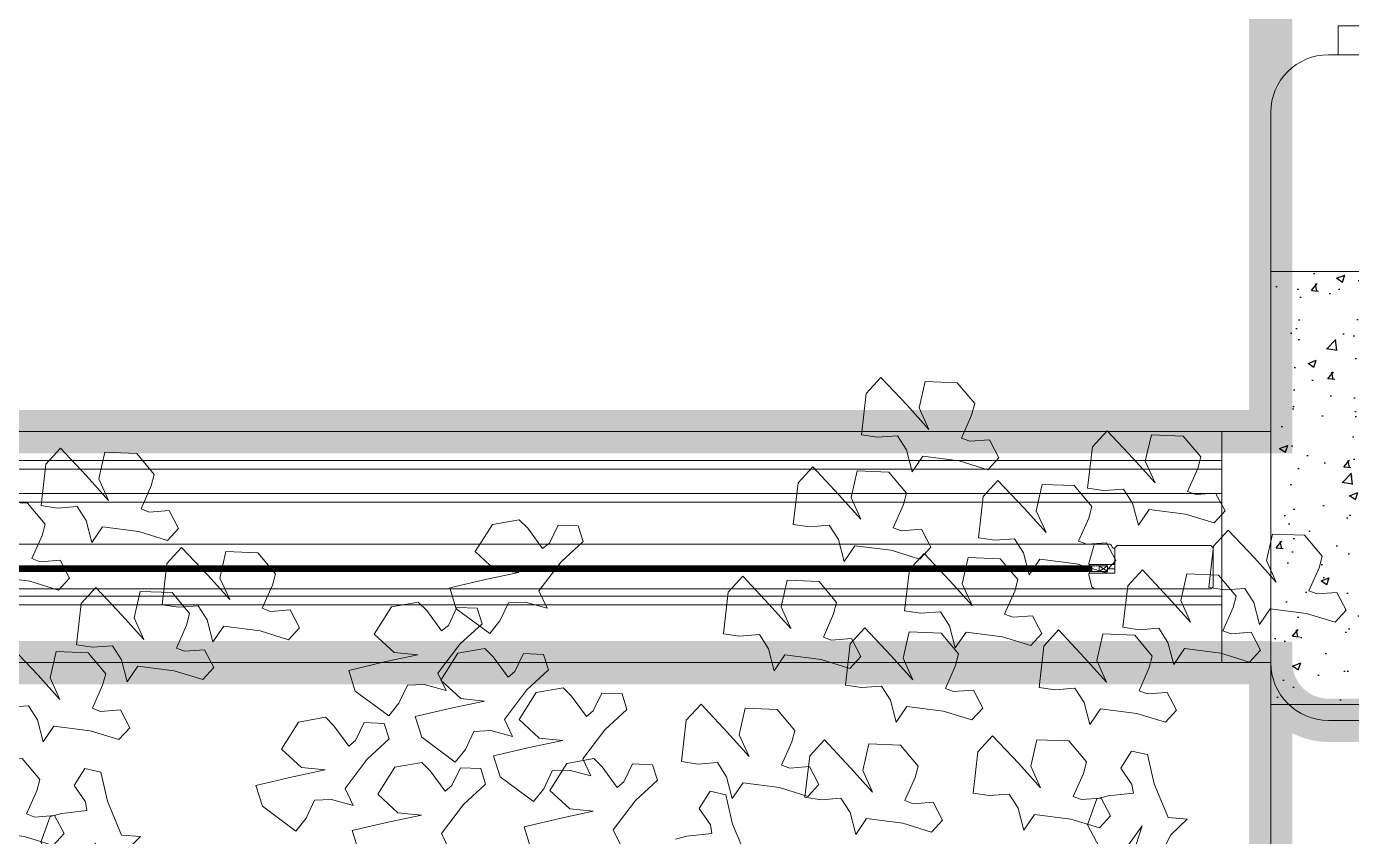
# Model space of a CAD drawing. Header units: metres. Extents: x 14 to 11050, y -346 to 476.
# Drawn here: x 223.05 to 223.968, y -218.132 to -217.571 of the extents above; entities that cross this region are included whole.
import ezdxf

# ---------------------------------------------------------------- set-up
doc = ezdxf.new("R2010")
doc.units = ezdxf.units.M
doc.linetypes.add('0', pattern=[0])
doc.layers.get('0').update_dxf_attribs({"color": 250, "linetype": '0', "lineweight": 20})
for name, color, linetype, lineweight in [('A-DOOR', 35, 'Continuous', 5), ('A-WALL', 250, 'Continuous', 20), ('ARBOLES', 86, 'Continuous', 0), ('baños', 140, 'Continuous', 0), ('Columnas', 7, 'Continuous', 18), ('cristales', 131, 'Continuous', 0), ('muros bajitos', 252, 'Continuous', 5), ('SE-3', 253, 'Continuous', 5)]:
    doc.layers.add(name, color=color, linetype=linetype, lineweight=lineweight)
doc.layers.add('HATCH', color=8, linetype='Continuous')
doc.layers.add('REVESTIMIENTO EXTERIOR', color=7, linetype='Continuous', lineweight=5, true_color=0xffdebd)
doc.styles.get("Standard").update_dxf_attribs({"font": 'arial.ttf', "height": 0.1875})

# ---------------------------------------------------------------- blocks, each defined once
blk = doc.blocks.new('TREES')
at = {"layer": 'ARBOLES', "color": 252, "true_color": 0x8da178}
for p, q in [((-0.00358, 0.17531), (-0.01112, 0.1749)), ((0.00101, 0.17078), (-0.00358, 0.17531)), ((-0.02161, 0.17486), (-0.02471, 0.17078)), ((-0.01485, 0.16891), (-0.02161, 0.17486)), ((-0.01112, 0.1749), (-0.01194, 0.16854)), ((-0.02471, 0.17078), (-0.02491, 0.16095)), ((-0.00918, 0.16367), (-0.01485, 0.16891)), ((0.00054, 0.16802), (0.00101, 0.17078)), ((-0.01194, 0.16854), (-0.00918, 0.16367)), ((-0.00134, 0.16237), (0.00054, 0.16802)), ((0.03271, 0.16734), (0.02961, 0.16326)), ((0.03947, 0.16139), (0.03271, 0.16734)), ((0.0432, 0.16738), (0.04237, 0.16102)), ((0.05074, 0.16779), (0.0432, 0.16738)), ((0.05533, 0.16326), (0.05074, 0.16779)), ((0.00528, 0.16262), (0.00066, 0.16182)), ((0.00788, 0.15862), (0.00528, 0.16262)), ((0.02961, 0.16326), (0.02941, 0.15343)), ((0.05486, 0.1605), (0.05533, 0.16326)), ((-0.02491, 0.16095), (-0.02107, 0.16073)), ((-0.02107, 0.16073), (-0.01644, 0.16153)), ((-0.01644, 0.16153), (-0.014, 0.1584)), ((0.00066, 0.16182), (-0.00134, 0.16237)), ((0.04514, 0.15615), (0.03947, 0.16139)), ((0.04237, 0.16102), (0.04514, 0.15615)), ((0.05297, 0.15485), (0.05486, 0.1605)), ((-0.014, 0.1584), (-0.01216, 0.15338)), ((-0.01216, 0.15338), (-0.01, 0.1573)), ((-0.01, 0.1573), (-0.00136, 0.15702)), ((-0.00136, 0.15702), (0.00556, 0.15556)), ((0.00556, 0.15556), (0.00788, 0.15862)), ((0.00817, 0.15327), (0.00508, 0.14919)), ((0.01493, 0.14732), (0.00817, 0.15327)), ((0.01866, 0.15331), (0.01784, 0.14695)), ((0.0262, 0.15372), (0.01866, 0.15331)), ((0.03079, 0.14919), (0.0262, 0.15372)), ((0.02941, 0.15343), (0.03325, 0.15321)), ((0.03325, 0.15321), (0.03788, 0.15401)), ((0.03788, 0.15401), (0.04032, 0.15089)), ((0.05497, 0.1543), (0.05297, 0.15485)), ((0.0596, 0.1551), (0.05497, 0.1543)), ((0.0622, 0.1511), (0.0596, 0.1551)), ((-0.03565, 0.15233), (-0.03874, 0.14824)), ((-0.02889, 0.14637), (-0.03565, 0.15233)), ((-0.02516, 0.15237), (-0.02598, 0.146)), ((-0.01762, 0.15277), (-0.02516, 0.15237)), ((-0.01303, 0.14824), (-0.01762, 0.15277)), ((0.04032, 0.15089), (0.04215, 0.14586)), ((0.05988, 0.14804), (0.0622, 0.1511)), ((-0.03874, 0.14824), (-0.03895, 0.13841)), ((-0.01349, 0.14549), (-0.01303, 0.14824)), ((0.00508, 0.14919), (0.00487, 0.13936)), ((0.02061, 0.14208), (0.01493, 0.14732)), ((0.03033, 0.14643), (0.03079, 0.14919)), ((0.04215, 0.14586), (0.04432, 0.14978)), ((0.04432, 0.14978), (0.05296, 0.1495)), ((0.05296, 0.1495), (0.05988, 0.14804)), ((0.0814, 0.14715), (0.07386, 0.14674)), ((0.08599, 0.14262), (0.0814, 0.14715)), ((-0.02321, 0.14113), (-0.02889, 0.14637)), ((-0.02598, 0.146), (-0.02321, 0.14113)), ((-0.01538, 0.13983), (-0.01349, 0.14549)), ((0.01784, 0.14695), (0.02061, 0.14208)), ((0.02844, 0.14078), (0.03033, 0.14643)), ((0.06337, 0.1467), (0.06028, 0.14261)), ((0.07013, 0.14075), (0.06337, 0.1467)), ((0.07386, 0.14674), (0.07304, 0.14037)), ((0.03044, 0.14023), (0.02844, 0.14078)), ((0.03507, 0.14103), (0.03044, 0.14023)), ((0.03766, 0.13703), (0.03507, 0.14103)), ((0.06028, 0.14261), (0.06008, 0.13278)), ((0.07581, 0.13551), (0.07013, 0.14075)), ((0.08553, 0.13986), (0.08599, 0.14262)), ((-0.03895, 0.13841), (-0.0351, 0.1382)), ((-0.0351, 0.1382), (-0.03048, 0.139)), ((-0.03048, 0.139), (-0.02803, 0.13587)), ((-0.01338, 0.13928), (-0.01538, 0.13983)), ((-0.00875, 0.14008), (-0.01338, 0.13928)), ((-0.00616, 0.13608), (-0.00875, 0.14008)), ((0.00487, 0.13936), (0.00872, 0.13914)), ((0.00872, 0.13914), (0.01334, 0.13994)), ((0.01334, 0.13994), (0.01579, 0.13681)), ((0.07304, 0.14037), (0.07581, 0.13551)), ((0.08364, 0.13421), (0.08553, 0.13986)), ((-0.02803, 0.13587), (-0.0262, 0.13084)), ((-0.0262, 0.13084), (-0.02404, 0.13476)), ((-0.02404, 0.13476), (-0.01539, 0.13448)), ((-0.01539, 0.13448), (-0.00847, 0.13303)), ((-0.00759, 0.13449), (-0.01069, 0.1304)), ((-0.00847, 0.13303), (-0.00616, 0.13608)), ((-0.00083, 0.12853), (-0.00759, 0.13449)), ((0.0029, 0.13452), (0.00207, 0.12816)), ((0.01044, 0.13493), (0.0029, 0.13452)), ((0.01502, 0.1304), (0.01044, 0.13493)), ((0.01579, 0.13681), (0.01762, 0.13179)), ((0.01762, 0.13179), (0.01978, 0.13571)), ((0.01978, 0.13571), (0.02843, 0.13543)), ((0.02843, 0.13543), (0.03535, 0.13397)), ((0.03535, 0.13397), (0.03766, 0.13703)), ((0.04409, 0.13543), (0.04099, 0.13135)), ((0.05085, 0.12948), (0.04409, 0.13543)), ((0.05458, 0.13547), (0.05376, 0.12911)), ((0.06212, 0.13588), (0.05458, 0.13547)), ((0.06671, 0.13135), (0.06212, 0.13588)), ((-0.10965, 0.13172), (-0.11306, 0.12498)), ((-0.10343, 0.13343), (-0.10965, 0.13172)), ((-0.10127, 0.13165), (-0.10343, 0.13343)), ((-0.09732, 0.12719), (-0.10127, 0.13165)), ((-0.09422, 0.13305), (-0.09584, 0.12864)), ((-0.08946, 0.1333), (-0.09422, 0.13305)), ((-0.08797, 0.12976), (-0.08946, 0.1333)), ((0.04099, 0.13135), (0.04079, 0.12152)), ((0.06008, 0.13278), (0.06392, 0.13257)), ((0.06392, 0.13257), (0.06855, 0.13337)), ((0.06624, 0.12859), (0.06671, 0.13135)), ((0.06855, 0.13337), (0.07099, 0.13024)), ((0.08564, 0.13366), (0.08364, 0.13421)), ((0.09027, 0.13446), (0.08564, 0.13366)), ((0.09286, 0.13046), (0.09027, 0.13446)), ((-0.09584, 0.12864), (-0.09732, 0.12719)), ((-0.0927, 0.1245), (-0.08797, 0.12976)), ((-0.01069, 0.1304), (-0.01089, 0.12057)), ((0.00484, 0.12329), (-0.00083, 0.12853)), ((0.01456, 0.12764), (0.01502, 0.1304)), ((0.05652, 0.12424), (0.05085, 0.12948)), ((0.05376, 0.12911), (0.05652, 0.12424)), ((0.06436, 0.12294), (0.06624, 0.12859)), ((0.07099, 0.13024), (0.07282, 0.12521)), ((0.07282, 0.12521), (0.07499, 0.12914)), ((0.07499, 0.12914), (0.08363, 0.12886)), ((0.08363, 0.12886), (0.09055, 0.1274)), ((0.09055, 0.1274), (0.09286, 0.13046)), ((-0.04966, 0.12511), (-0.05276, 0.12102)), ((-0.0429, 0.11916), (-0.04966, 0.12511)), ((-0.03917, 0.12515), (-0.04, 0.11878)), ((-0.03163, 0.12556), (-0.03917, 0.12515)), ((-0.02704, 0.12103), (-0.03163, 0.12556)), ((0.00207, 0.12816), (0.00484, 0.12329)), ((0.01267, 0.12199), (0.01456, 0.12764)), ((-0.11306, 0.12498), (-0.10796, 0.12109)), ((-0.09726, 0.11716), (-0.0927, 0.1245)), ((0.01467, 0.12144), (0.01267, 0.12199)), ((0.0193, 0.12224), (0.01467, 0.12144)), ((0.02189, 0.11824), (0.0193, 0.12224)), ((0.04463, 0.1213), (0.04926, 0.1221)), ((0.04926, 0.1221), (0.0517, 0.11897)), ((0.06636, 0.12239), (0.06436, 0.12294)), ((0.07098, 0.12319), (0.06636, 0.12239)), ((0.07358, 0.11919), (0.07098, 0.12319)), ((-0.10236, 0.12105), (-0.10974, 0.11876)), ((-0.10796, 0.12109), (-0.10236, 0.12105)), ((-0.05276, 0.12102), (-0.05296, 0.11119)), ((-0.03723, 0.11392), (-0.0429, 0.11916)), ((-0.02751, 0.11827), (-0.02704, 0.12103)), ((-0.01089, 0.12057), (-0.00705, 0.12035)), ((-0.00705, 0.12035), (-0.00242, 0.12116)), ((-0.00242, 0.12116), (0.00002, 0.11803)), ((0.02569, 0.11947), (0.02259, 0.11538)), ((0.03245, 0.11351), (0.02569, 0.11947)), ((0.03618, 0.11951), (0.03536, 0.11314)), ((0.04372, 0.11991), (0.03618, 0.11951)), ((0.04079, 0.12152), (0.04463, 0.1213)), ((0.04831, 0.11538), (0.04372, 0.11991)), ((0.0517, 0.11897), (0.05354, 0.11394)), ((0.07126, 0.11613), (0.07358, 0.11919)), ((-0.10974, 0.11876), (-0.11827, 0.11588)), ((-0.11827, 0.11588), (-0.11628, 0.11116)), ((-0.09494, 0.11332), (-0.09726, 0.11716)), ((-0.04, 0.11878), (-0.03723, 0.11392)), ((-0.0294, 0.11262), (-0.02751, 0.11827)), ((-0.01986, 0.11572), (-0.02296, 0.11163)), ((-0.0131, 0.10977), (-0.01986, 0.11572)), ((-0.00937, 0.11576), (-0.01019, 0.10939)), ((-0.00183, 0.11616), (-0.00937, 0.11576)), ((0.00276, 0.11163), (-0.00183, 0.11616)), ((0.00002, 0.11803), (0.00185, 0.113)), ((0.00185, 0.113), (0.00402, 0.11692)), ((0.00402, 0.11692), (0.01266, 0.11664)), ((0.01266, 0.11664), (0.01958, 0.11519)), ((0.01958, 0.11519), (0.02189, 0.11824)), ((0.05354, 0.11394), (0.0557, 0.11787)), ((0.0557, 0.11787), (0.06434, 0.11759)), ((0.06434, 0.11759), (0.07126, 0.11613)), ((-0.10577, 0.10929), (-0.10414, 0.11369)), ((-0.10414, 0.11369), (-0.10021, 0.11425)), ((-0.10021, 0.11425), (-0.09494, 0.11332)), ((-0.0274, 0.11207), (-0.0294, 0.11262)), ((-0.02277, 0.11287), (-0.0274, 0.11207)), ((-0.02017, 0.10887), (-0.02277, 0.11287)), ((0.02259, 0.11538), (0.02239, 0.10555)), ((0.03812, 0.10827), (0.03245, 0.11351)), ((0.03536, 0.11314), (0.03812, 0.10827)), ((0.04596, 0.10697), (0.04784, 0.11263)), ((0.04784, 0.11263), (0.04831, 0.11538)), ((-0.13157, 0.11013), (-0.13498, 0.10339)), ((-0.12535, 0.11184), (-0.13157, 0.11013)), ((-0.12319, 0.11006), (-0.12535, 0.11184)), ((-0.11924, 0.1056), (-0.12319, 0.11006)), ((-0.11614, 0.11146), (-0.11776, 0.10705)), ((-0.11628, 0.11116), (-0.10787, 0.10607)), ((-0.11138, 0.11171), (-0.11614, 0.11146)), ((-0.10989, 0.10817), (-0.11138, 0.11171)), ((-0.05296, 0.11119), (-0.04912, 0.11098)), ((-0.04912, 0.11098), (-0.04449, 0.11178)), ((-0.04449, 0.11178), (-0.04205, 0.10865)), ((-0.02296, 0.11163), (-0.02316, 0.1018)), ((-0.00743, 0.10452), (-0.0131, 0.10977)), ((0.00229, 0.10888), (0.00276, 0.11163)), ((-0.11776, 0.10705), (-0.11924, 0.1056)), ((-0.11462, 0.10291), (-0.10989, 0.10817)), ((-0.10787, 0.10607), (-0.10577, 0.10929)), ((-0.04205, 0.10865), (-0.04022, 0.10362)), ((-0.04022, 0.10362), (-0.03805, 0.10755)), ((-0.03805, 0.10755), (-0.02941, 0.10727)), ((-0.02941, 0.10727), (-0.02249, 0.10581)), ((-0.02249, 0.10581), (-0.02017, 0.10887)), ((-0.01019, 0.10939), (-0.00743, 0.10452)), ((0.00041, 0.10322), (0.00229, 0.10888)), ((0.04795, 0.10642), (0.04596, 0.10697)), ((0.05258, 0.10722), (0.04795, 0.10642)), ((0.05518, 0.10322), (0.05258, 0.10722)), ((-0.13498, 0.10339), (-0.12988, 0.0995)), ((0.0024, 0.10267), (0.00041, 0.10322)), ((0.00703, 0.10347), (0.0024, 0.10267)), ((0.00963, 0.09947), (0.00703, 0.10347)), ((0.02239, 0.10555), (0.02623, 0.10534)), ((0.02623, 0.10534), (0.03086, 0.10614)), ((0.03086, 0.10614), (0.0333, 0.10301)), ((0.05286, 0.10017), (0.05518, 0.10322)), ((-0.11918, 0.09557), (-0.11462, 0.10291)), ((-0.11491, 0.10075), (-0.11833, 0.09402)), ((-0.10869, 0.10246), (-0.11491, 0.10075)), ((-0.10654, 0.10068), (-0.10869, 0.10246)), ((-0.10259, 0.09622), (-0.10654, 0.10068)), ((-0.09949, 0.10209), (-0.10111, 0.09768)), ((-0.09473, 0.10233), (-0.09949, 0.10209)), ((-0.09324, 0.0988), (-0.09473, 0.10233)), ((-0.02316, 0.1018), (-0.01932, 0.10159)), ((-0.01932, 0.10159), (-0.01469, 0.10239)), ((-0.01469, 0.10239), (-0.01225, 0.09926)), ((0.0333, 0.10301), (0.03514, 0.09798)), ((0.03514, 0.09798), (0.0373, 0.1019)), ((0.0373, 0.1019), (0.04594, 0.10162)), ((0.04594, 0.10162), (0.05286, 0.10017)), ((-0.13166, 0.09717), (-0.14019, 0.09429)), ((-0.12428, 0.09946), (-0.13166, 0.09717)), ((-0.12988, 0.0995), (-0.12428, 0.09946)), ((-0.10111, 0.09768), (-0.10259, 0.09622)), ((-0.09796, 0.09354), (-0.09324, 0.0988)), ((-0.01225, 0.09926), (-0.01041, 0.09423)), ((-0.01041, 0.09423), (-0.00825, 0.09816)), ((-0.00825, 0.09816), (0.00039, 0.09787)), ((0.00039, 0.09787), (0.00731, 0.09642)), ((0.00731, 0.09642), (0.00963, 0.09947)), ((-0.14019, 0.09429), (-0.1382, 0.08957)), ((-0.11686, 0.09173), (-0.11918, 0.09557)), ((-0.11833, 0.09402), (-0.11323, 0.09013)), ((-0.08941, 0.09494), (-0.09563, 0.09324)), ((-0.08726, 0.09316), (-0.08941, 0.09494)), ((-0.08021, 0.09457), (-0.08183, 0.09016)), ((-0.07545, 0.09481), (-0.08021, 0.09457)), ((-0.07396, 0.09128), (-0.07545, 0.09481)), ((-0.05666, 0.09413), (-0.05976, 0.09004)), ((-0.0499, 0.08818), (-0.05666, 0.09413)), ((-0.04617, 0.09417), (-0.04699, 0.0878)), ((-0.03863, 0.09457), (-0.04617, 0.09417)), ((-0.03404, 0.09004), (-0.03863, 0.09457)), ((-0.12768, 0.0877), (-0.12606, 0.0921)), ((-0.12606, 0.0921), (-0.12213, 0.09266)), ((-0.12213, 0.09266), (-0.11686, 0.09173)), ((-0.10253, 0.08619), (-0.09796, 0.09354)), ((-0.09563, 0.09324), (-0.09905, 0.0865)), ((-0.0833, 0.0887), (-0.08726, 0.09316)), ((-0.07868, 0.08602), (-0.07396, 0.09128)), ((0.01256, 0.09318), (0.00946, 0.08909)), ((0.01932, 0.08723), (0.01256, 0.09318)), ((0.02305, 0.09322), (0.02222, 0.08685)), ((0.03059, 0.09363), (0.02305, 0.09322)), ((0.03517, 0.08909), (0.03059, 0.09363)), ((0.04553, 0.09265), (0.04337, 0.0884)), ((0.04934, 0.09217), (0.04553, 0.09265)), ((0.05154, 0.08545), (0.04934, 0.09217)), ((-0.1382, 0.08957), (-0.12979, 0.08448)), ((-0.12979, 0.08448), (-0.12768, 0.0877)), ((-0.11501, 0.08779), (-0.12354, 0.08492)), ((-0.10763, 0.09009), (-0.11501, 0.08779)), ((-0.11323, 0.09013), (-0.10763, 0.09009)), ((-0.08183, 0.09016), (-0.0833, 0.0887)), ((-0.05976, 0.09004), (-0.05996, 0.08021)), ((-0.04423, 0.08293), (-0.0499, 0.08818)), ((-0.04699, 0.0878), (-0.04423, 0.08293)), ((-0.03451, 0.08729), (-0.03404, 0.09004)), ((-0.02688, 0.08848), (-0.02998, 0.0844)), ((-0.02012, 0.08253), (-0.02688, 0.08848)), ((-0.01639, 0.08852), (-0.01721, 0.08216)), ((-0.00885, 0.08893), (-0.01639, 0.08852)), ((-0.00426, 0.0844), (-0.00885, 0.08893)), ((0.00946, 0.08909), (0.00926, 0.07926)), ((0.03471, 0.08634), (0.03517, 0.08909)), ((0.04337, 0.0884), (0.04638, 0.08479)), ((-0.12354, 0.08492), (-0.12155, 0.08019)), ((-0.10021, 0.08235), (-0.10253, 0.08619)), ((-0.09905, 0.0865), (-0.09394, 0.08261)), ((-0.08324, 0.07867), (-0.07868, 0.08602)), ((-0.03639, 0.08163), (-0.03451, 0.08729)), ((0.02499, 0.08198), (0.01932, 0.08723)), ((0.02222, 0.08685), (0.02499, 0.08198)), ((0.03282, 0.08069), (0.03471, 0.08634)), ((0.04638, 0.08479), (0.0469, 0.08279)), ((0.05561, 0.07782), (0.05154, 0.08545)), ((-0.14461, 0.08275), (-0.15083, 0.08104)), ((-0.14246, 0.08097), (-0.14461, 0.08275)), ((-0.13541, 0.08237), (-0.13703, 0.07796)), ((-0.13065, 0.08262), (-0.13541, 0.08237)), ((-0.12916, 0.07909), (-0.13065, 0.08262)), ((-0.11103, 0.07832), (-0.10941, 0.08273)), ((-0.10941, 0.08273), (-0.10548, 0.08328)), ((-0.10548, 0.08328), (-0.10021, 0.08235)), ((-0.08835, 0.08257), (-0.09572, 0.08028)), ((-0.09394, 0.08261), (-0.08835, 0.08257)), ((-0.0344, 0.08108), (-0.03639, 0.08163)), ((-0.02977, 0.08188), (-0.0344, 0.08108)), ((-0.02998, 0.0844), (-0.03018, 0.07457)), ((-0.02717, 0.07788), (-0.02977, 0.08188)), ((-0.01445, 0.07729), (-0.02012, 0.08253)), ((-0.01721, 0.08216), (-0.01445, 0.07729)), ((-0.00661, 0.07599), (-0.00472, 0.08164)), ((-0.00472, 0.08164), (-0.00426, 0.0844)), ((0.04106, 0.08159), (0.03844, 0.08062)), ((0.0469, 0.08279), (0.04106, 0.08159)), ((-0.15083, 0.08104), (-0.15425, 0.07431)), ((-0.13851, 0.07651), (-0.14246, 0.08097)), ((-0.13388, 0.07382), (-0.12916, 0.07909)), ((-0.12155, 0.08019), (-0.11314, 0.0751)), ((-0.11314, 0.0751), (-0.11103, 0.07832)), ((-0.09572, 0.08028), (-0.10426, 0.0774)), ((-0.08066, 0.07898), (-0.08688, 0.07727)), ((-0.08093, 0.07484), (-0.08324, 0.07867)), ((-0.07851, 0.0772), (-0.08066, 0.07898)), ((-0.07146, 0.0786), (-0.07308, 0.07419)), ((-0.0667, 0.07885), (-0.07146, 0.0786)), ((-0.06521, 0.07532), (-0.0667, 0.07885)), ((-0.05996, 0.08021), (-0.05612, 0.08)), ((-0.05612, 0.08), (-0.05149, 0.0808)), ((-0.05149, 0.0808), (-0.04905, 0.07767)), ((0.00926, 0.07926), (0.0131, 0.07905)), ((0.0131, 0.07905), (0.01773, 0.07985)), ((0.01773, 0.07985), (0.02017, 0.07672)), ((0.03482, 0.08013), (0.03282, 0.08069)), ((0.03945, 0.08094), (0.03482, 0.08013)), ((0.03844, 0.08062), (0.03681, 0.07438)), ((0.04205, 0.07694), (0.03945, 0.08094)), ((-0.13703, 0.07796), (-0.13851, 0.07651)), ((-0.10426, 0.0774), (-0.10227, 0.07267)), ((-0.09175, 0.0708), (-0.09013, 0.07521)), ((-0.08688, 0.07727), (-0.0903, 0.07054)), ((-0.09013, 0.07521), (-0.0862, 0.07576)), ((-0.0862, 0.07576), (-0.08093, 0.07484)), ((-0.07456, 0.07274), (-0.07851, 0.0772)), ((-0.06993, 0.07005), (-0.06521, 0.07532)), ((-0.04905, 0.07767), (-0.04722, 0.07264)), ((-0.04722, 0.07264), (-0.04505, 0.07657)), ((-0.04505, 0.07657), (-0.03641, 0.07628)), ((-0.03641, 0.07628), (-0.02949, 0.07483)), ((-0.02949, 0.07483), (-0.02717, 0.07788)), ((-0.02634, 0.07435), (-0.02171, 0.07515)), ((-0.02171, 0.07515), (-0.01926, 0.07202)), ((-0.00461, 0.07544), (-0.00661, 0.07599)), ((0.00002, 0.07624), (-0.00461, 0.07544)), ((0.00261, 0.07224), (0.00002, 0.07624)), ((0.02017, 0.07672), (0.022, 0.07169)), ((0.022, 0.07169), (0.02417, 0.07562)), ((0.02417, 0.07562), (0.03281, 0.07534)), ((0.03281, 0.07534), (0.03973, 0.07388)), ((0.03973, 0.07388), (0.04205, 0.07694)), ((0.04686, 0.07052), (0.04969, 0.07535)), ((0.04969, 0.07535), (0.04799, 0.06782)), ((0.0601, 0.07791), (0.05561, 0.07782)), ((0.05666, 0.07381), (0.0601, 0.07791)), ((-0.15425, 0.07431), (-0.14915, 0.07041)), ((-0.13844, 0.06648), (-0.13388, 0.07382)), ((-0.12718, 0.07257), (-0.1306, 0.06584)), ((-0.12096, 0.07428), (-0.12718, 0.07257)), ((-0.11881, 0.0725), (-0.12096, 0.07428)), ((-0.11486, 0.06804), (-0.11881, 0.0725)), ((-0.11176, 0.0739), (-0.11338, 0.0695)), ((-0.107, 0.07415), (-0.11176, 0.0739)), ((-0.10551, 0.07062), (-0.107, 0.07415)), ((-0.10227, 0.07267), (-0.09385, 0.06758)), ((-0.07308, 0.07419), (-0.07456, 0.07274)), ((-0.0526, 0.07388), (-0.05477, 0.06963)), ((-0.0488, 0.0734), (-0.0526, 0.07388)), ((-0.0466, 0.06668), (-0.0488, 0.0734)), ((-0.03018, 0.07457), (-0.02634, 0.07435)), ((-0.01926, 0.07202), (-0.01743, 0.06699)), ((0.00029, 0.06918), (0.00261, 0.07224)), ((0.03681, 0.07438), (0.04093, 0.06805)), ((0.05517, 0.07013), (0.05666, 0.07381)), ((-0.14355, 0.07037), (-0.15093, 0.06808)), ((-0.14915, 0.07041), (-0.14355, 0.07037)), ((-0.11338, 0.0695), (-0.11486, 0.06804)), ((-0.11023, 0.06535), (-0.10551, 0.07062)), ((-0.09385, 0.06758), (-0.09175, 0.0708)), ((-0.0903, 0.07054), (-0.0852, 0.06664)), ((-0.07449, 0.06271), (-0.06993, 0.07005)), ((-0.05477, 0.06963), (-0.05176, 0.06602)), ((-0.01743, 0.06699), (-0.01527, 0.07092)), ((-0.01527, 0.07092), (-0.00663, 0.07064)), ((-0.00663, 0.07064), (0.00029, 0.06918)), ((-0.15093, 0.06808), (-0.15946, 0.0652)), ((-0.13613, 0.06264), (-0.13844, 0.06648)), ((-0.1306, 0.06584), (-0.1255, 0.06194)), ((-0.0796, 0.0666), (-0.08697, 0.06431)), ((-0.0852, 0.06664), (-0.0796, 0.0666)), ((-0.05176, 0.06602), (-0.05124, 0.06402)), ((-0.04252, 0.05906), (-0.0466, 0.06668)), ((-0.15946, 0.0652), (-0.15747, 0.06048)), ((-0.14695, 0.05861), (-0.14533, 0.06302)), ((-0.14533, 0.06302), (-0.1414, 0.06357)), ((-0.1414, 0.06357), (-0.13613, 0.06264)), ((-0.1148, 0.05801), (-0.11023, 0.06535)), ((-0.08697, 0.06431), (-0.09551, 0.06143)), ((-0.07218, 0.05887), (-0.07449, 0.06271)), ((-0.05708, 0.06282), (-0.0597, 0.06185)), ((-0.05124, 0.06402), (-0.05708, 0.06282)), ((-0.15747, 0.06048), (-0.14906, 0.05539)), ((-0.12728, 0.05961), (-0.13581, 0.05674)), ((-0.1199, 0.0619), (-0.12728, 0.05961)), ((-0.1255, 0.06194), (-0.1199, 0.0619)), ((-0.09551, 0.06143), (-0.09352, 0.05671)), ((-0.14906, 0.05539), (-0.14695, 0.05861)), ((-0.13581, 0.05674), (-0.13382, 0.05201)), ((-0.11248, 0.05417), (-0.1148, 0.05801))]:
    blk.add_line(p, q, dxfattribs=at)
blk = doc.blocks.new('P90')
at = {"layer": 'A-DOOR'}
for p, q in [((-0.04763, -0.85759), (0.63643, -0.52644)), ((0.64728, -0.54885), (0.63643, -0.52644)), ((0.59923, -0.54445), (0.59488, -0.53546)), ((-0.03678, -0.88), (0.64728, -0.54885)), ((0.58435, -0.55166), (0.57999, -0.54267)), ((0.61008, -0.56686), (0.61443, -0.57585)), ((0.5952, -0.57407), (0.59955, -0.58306)), ((-0.03678, -0.88), (-0.04763, -0.85759))]:
    blk.add_line(p, q, dxfattribs=at)
for points in [[(-0.06, -0.02), (-0.06, -0.05), (-0.12, -0.05), (-0.12, 0), (0, 0), (0, -0.02)], [(-0.06678, -0.88), (-0.06678, -0.85), (-0.12678, -0.85), (-0.12678, -0.9), (-0.00678, -0.9), (-0.00678, -0.88)]]:
    blk.add_lwpolyline(points, close=True, dxfattribs=at)
blk.add_arc((-0.32588, -1.10498), 1.12283, 31.0139, 75.07969, dxfattribs=at)
for points in [[(0.58123, -0.50964), (0.58566, -0.50965), (0.59332, -0.51409), (0.59774, -0.52178), (0.59772, -0.53064), (0.59328, -0.5383), (0.5856, -0.54272), (0.57674, -0.5427), (0.56907, -0.53826), (0.56465, -0.53057), (0.56467, -0.52171), (0.56912, -0.51405), (0.5768, -0.50963), (0.58123, -0.50964)], [(0.61326, -0.57581), (0.61769, -0.57582), (0.62535, -0.58026), (0.62977, -0.58795), (0.62975, -0.59681), (0.62531, -0.60447), (0.61763, -0.60889), (0.60877, -0.60887), (0.6011, -0.60443), (0.59669, -0.59674), (0.5967, -0.58788), (0.60115, -0.58022), (0.60883, -0.5758), (0.61326, -0.57581)]]:
    blk.add_open_spline(points, degree=2, dxfattribs=at)
blk = doc.blocks.new('A$C89702949')
at = {"layer": 'HATCH'}
h = blk.add_hatch(dxfattribs=at)
h.set_pattern_fill('AR-CONC', color=256, scale=0.00032)
h.set_pattern_definition([(50, (114.33107, 55.238796), (0.058299094, -0.005100507), [0.006096, -0.067056]), (355, (114.33107, 55.238796), (-0.011277895, 0.06113819), [0.0048768, -0.053644987]), (100.451445, (114.33593, 55.23837), (0.0470212, 0.05603768), [0.005180803, -0.056988878]), (46.1842, (114.33107, 55.25505), (0.086745293, -0.013453545), [0.009144, -0.100584]), (96.63556, (114.3383, 55.25393), (0.07596932, 0.07917636), [0.00777121, -0.085483395]), (351.18415, (114.33107, 55.25505), (0.07596932, 0.07917636), [0.00731519, -0.080467114]), (21, (114.3392, 55.25099), (0.048516605, -0.032724863), [0.006096, -0.067056]), (326, (114.3392, 55.25099), (0.01977665, 0.05894015), [0.0048768, -0.0536448]), (71.451445, (114.34324, 55.24826), (0.068293254, 0.026215286), [0.005180803, -0.05698878]), (37.5, (114.331071, 55.238796), (0.000988353, 0.0270576124), [0, -0.05299456, 0, -0.0544576, 0, -0.053848]), (7.5, (114.33107, 55.238796), (0.021382292, 0.032057784), [0, -0.03104896, 0, -0.05177536, 0, -0.0205232]), (327.5, (114.312946, 55.238796), (0.0433889905, -0.001833198), [0, -0.02032, 0, -0.0633984, 0, -0.0841248]), (317.5, (114.304818, 55.238796), (0.047401338, 0.008136477), [0, -0.026416, 0, -0.04210304, 0, -0.0597408])])
h.paths.add_polyline_path([(15.3, 0.3), (15.3, 0), (16.1, 0), (16.1, 0.3)])
at = {"layer": 'Columnas'}
blk.add_lwpolyline([(15.3, 0.3), (15.3, 0), (16.1, 0), (16.1, 0.3)], close=True, dxfattribs=at)
blk = doc.blocks.new('PL BASE 2N NASAS 09')
at = {"layer": 'A-DOOR'}
for p, q in [((172.04755, -25.01173), (173.94755, -25.01173)), ((173.91355, -25.17173), (173.91355, -25.01173)), ((173.94755, -25.01173), (173.94755, -25.17173)), ((172.08155, -25.03173), (173.91355, -25.03173)), ((173.04478, -25.08973), (173.82631, -25.08973)), ((173.83955, -25.09223), (173.84105, -25.09073)), ((173.83955, -25.10973), (173.83955, -25.09223)), ((173.84105, -25.09073), (173.90605, -25.09073)), ((173.90605, -25.09073), (173.90755, -25.09223)), ((173.90755, -25.09223), (173.90755, -25.11923)), ((173.82155, -25.11023), (173.82205, -25.10973)), ((173.82155, -25.11123), (173.82155, -25.11023)), ((173.82355, -25.11927), (173.82155, -25.11123)), ((173.82205, -25.10973), (173.83955, -25.10973)), ((173.83455, -25.10873), (173.82855, -25.10473)), ((173.83455, -25.10473), (173.82855, -25.10873)), ((173.83955, -25.10673), (173.83455, -25.10673)), ((173.83955, -25.10673), (173.83455, -25.10673)), ((173.82542, -25.12073), (173.04568, -25.12073)), ((173.82542, -25.12073), (173.82355, -25.11927)), ((173.90605, -25.12073), (173.82542, -25.12073)), ((173.90755, -25.11923), (173.90605, -25.12073)), ((172.08155, -25.13173), (173.91355, -25.13173)), ((172.04755, -25.17173), (173.94755, -25.17173))]:
    blk.add_line(p, q, dxfattribs=at)
at = {"layer": 'A-DOOR', "color": 8}
for p, q in [((172.08155, -25.03773), (173.91355, -25.03773)), ((173.91355, -25.05473), (173.03155, -25.05473)), ((173.91355, -25.06073), (173.03155, -25.06073)), ((172.08155, -25.12573), (173.91355, -25.12573))]:
    blk.add_line(p, q, dxfattribs=at)
at = {"layer": 'A-DOOR'}
blk.add_lwpolyline([(173.8374, -25.09123, 0.341999), (173.83933, -25.09273), (173.83955, -25.09306), (173.83955, -25.10273), (173.83855, -25.10373), (173.82155, -25.10373), (173.82155, -25.10323), (173.82487, -25.09084, -0.339454), (173.82631, -25.08973), (173.83546, -25.08973, -0.341999)], format="xyb", close=True, dxfattribs=at)
for points in [[(173.82205, -25.10473), (173.83405, -25.10473), (173.83405, -25.10373), (173.82205, -25.10373)], [(173.83455, -25.10873), (173.03655, -25.10873), (173.03655, -25.10473), (173.83455, -25.10473)], [(173.82205, -25.10973), (173.83405, -25.10973), (173.83405, -25.10873), (173.82205, -25.10873)], [(173.82855, -25.10873), (173.82355, -25.10873), (173.82355, -25.10473), (173.82855, -25.10473)], [(173.83455, -25.10873), (173.82855, -25.10873), (173.82855, -25.10473), (173.83455, -25.10473)], [(173.83955, -25.10673), (173.83455, -25.10673), (173.83455, -25.10673), (173.83955, -25.10673)]]:
    blk.add_lwpolyline(points, close=True, dxfattribs=at)
at = {"layer": 'A-DOOR', "color": 7}
blk.add_lwpolyline([(173.83455, -25.10473), (173.03655, -25.10473), (173.03655, -25.10873), (173.83455, -25.10873)], close=True, dxfattribs=at)
at = {"layer": 'A-WALL'}
for p, q in [((173.98755, -24.75081), (174.10755, -24.75081)), ((173.94755, -24.79081), (173.94755, -25.17173)), ((175.13259, -25.21173), (173.98755, -25.21173))]:
    blk.add_line(p, q, dxfattribs=at)
for centre, start, end in [((173.98755, -24.79081), 90, 180), ((173.98755, -25.17173), 180, 270)]:
    blk.add_arc(centre, 0.04, start, end, dxfattribs=at)
at = {"layer": 'cristales', "const_width": 0.004}
blk.add_lwpolyline([(173.82355, -25.10673), (173.04755, -25.10673)], dxfattribs=at)
at = {"layer": 'muros bajitos'}
blk.add_line((173.94755, -25.17173), (173.94755, -25.57173), dxfattribs=at)
at = {"color": 1}
blk.add_blockref('A$C89702949', (158.64755, -25.20081), dxfattribs=at)
at = {"layer": 'A-DOOR', "xscale": -1}
blk.add_blockref('P90', (173.98755, -23.85081), dxfattribs=at)
at = {"layer": 'baños', "linetype": 'Continuous', "flags": 8}
for tag, p in [('MODELNUMBER', (167.1329, -5.63062, 0)), ('TRADENAME', (167.1329, -5.63066, 0)), ('PRODUCT', (167.1329, -5.6307, 0)), ('MATERIAL', (167.1329, -5.63074, 0)), ('MODELNUMBER', (168.30765, -5.63062, 0)), ('TRADENAME', (168.30765, -5.63066, 0)), ('PRODUCT', (168.30765, -5.6307, 0)), ('MATERIAL', (168.30765, -5.63074, 0))]:
    blk.add_attdef(tag, p, '', height=0.0000254, rotation=180.00008, dxfattribs=at)
at = {"layer": 'baños', "linetype": 'Continuous'}
for tag, p, rotation in [('MODELNUMBER', (169.24282, -19.70647), 180.00008), ('TRADENAME', (169.24278, -19.70642), 180.00008), ('MATERIAL', (169.24301, -19.70634), 180.00008), ('PRODUCT', (169.243, -19.70638), 180.00008), ('MODELNUMBER', (169.95239, -19.70647), 179.99992), ('TRADENAME', (169.95239, -19.70642), 179.99992), ('MATERIAL', (169.95239, -19.70634), 179.99992), ('PRODUCT', (169.95239, -19.70638), 179.99992)]:
    blk.add_attdef(tag, p, '', height=0.0000254, rotation=rotation, dxfattribs=at)
blk = doc.blocks.new('PL MUEBLES 2N NASAS 09')
blk.add_blockref('PL BASE 2N NASAS 09', (49.91428, 62.71701))
at = {"layer": 'ARBOLES', "xscale": 2.935254890295517, "yscale": 2.935254890295517, "zscale": 2.935254890295517, "rotation": 354.6252016265699}
for p in [(223.60683, 37.22578), (222.88182, 37.2137)]:
    blk.add_blockref('TREES', p, dxfattribs=at)

msp = doc.modelspace()

# ---------------------------------------------------------------- linework, layer by layer
at = {"layer": 'REVESTIMIENTO EXTERIOR', "const_width": 0.03}
for points in [[(208.31182, -204.01185), (208.31182, -198.09185, -0.414214), (208.35182, -198.05185), (229.52182, -198.05185, -0.464369), (229.56182, -198.09185), (229.56182, -218.01185, -0.414214), (229.52182, -218.05185), (223.95182, -218.05185)], [(223.95182, -218.05185, -0.414214), (223.91182, -218.01185), (222.01182, -218.01185, -0.414213), (221.97182, -218.05185), (216.58182, -218.05185, -0.414214), (216.51182, -217.98185), (216.51182, -212.09183, -0.414214), (216.55182, -212.05183)], [(222.01182, -217.99676), (222.01182, -218.41185, 0.414214), (222.05182, -218.45185), (223.87182, -218.45185, 0.414214), (223.91182, -218.41185), (223.91182, -217.99741)]]:
    msp.add_lwpolyline(points, format="xyb", dxfattribs=at)
at = {"layer": 'SE-3', "color": 254, "true_color": 0xd7ebd2, "transparency": 33554687, "const_width": 0.03}
msp.add_lwpolyline([(222.01182, -215.48583), (222.01182, -217.85185), (223.91182, -217.85185), (223.91182, -215.51549)], dxfattribs=at)

# ---------------------------------------------------------------- block references
at = {"layer": 'REVESTIMIENTO EXTERIOR', "color": 30, "true_color": 0xf8991e}
msp.add_blockref('PL MUEBLES 2N NASAS 09', (0.05, -255.55713), dxfattribs=at)

doc.saveas('drawing.dxf')
